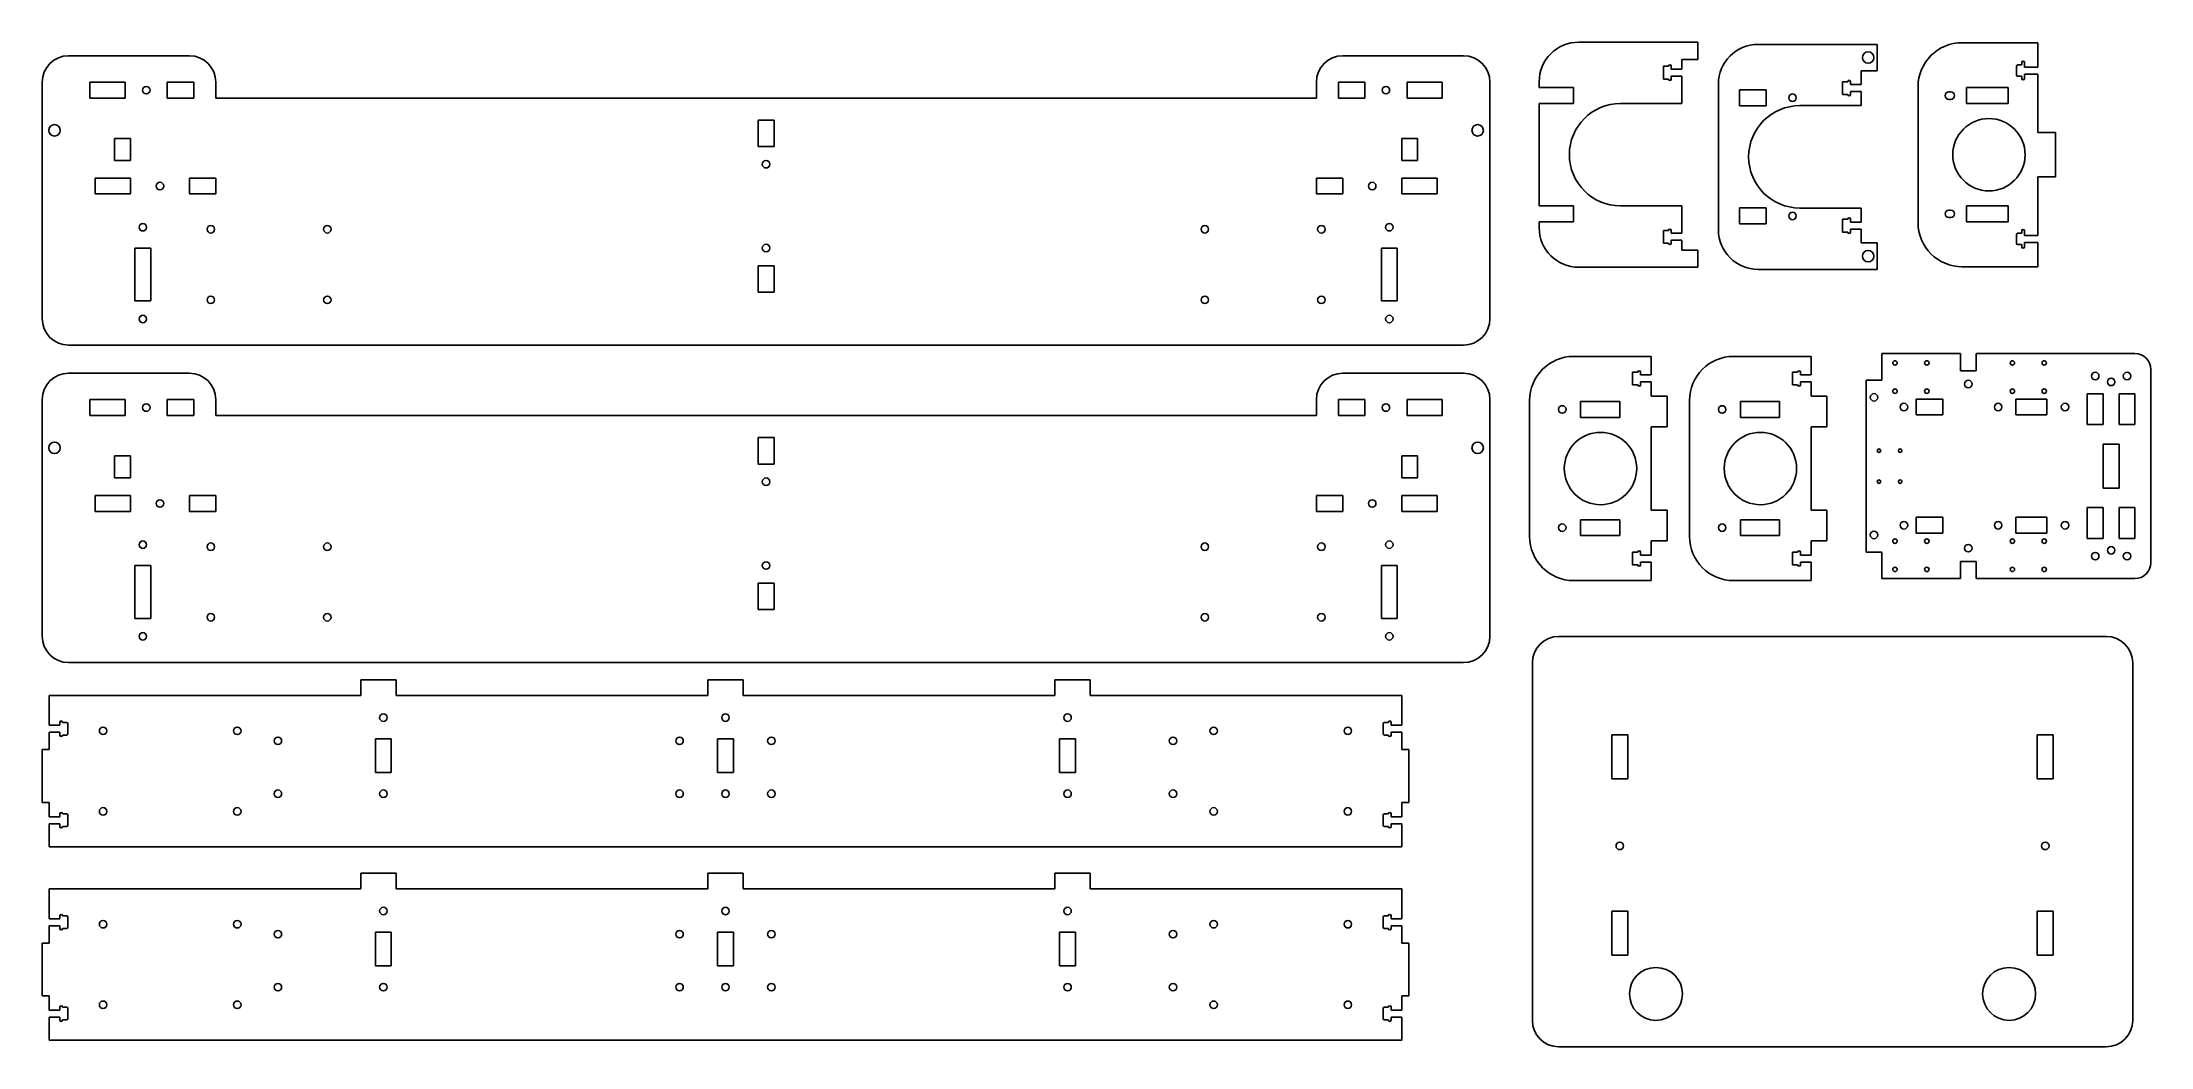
# Model space of a CAD drawing. Extents: x 25 to 2414, y 1349 to 2488.
import ezdxf

# ---------------------------------------------------------------- set-up
doc = ezdxf.new("R2010")
doc.units = 0
doc.layers.get('0').update_dxf_attribs({"color": 253, "linetype": 'CONTINUOUS'})

msp = doc.modelspace()

# ---------------------------------------------------------------- linework, layer by layer
at = {"color": 58}
for p, q in [((1900.4, 2488.1), (1765.7, 2488.1)), ((1900.4, 2468.5), (1900.4, 2488.1)), ((2103.4, 2485.6), (1968.7, 2485.6)), ((2103.4, 2485.6), (2103.4, 2455.6)), ((2199.9, 2487.5), (2285.6, 2487.5)), ((2285.6, 2459.9), (2285.6, 2487.5)), ((55, 2472.7), (191.7, 2472.7)), ((1635, 2472.7), (1498.3, 2472.7)), ((1861.4, 2460.7), (1861.4, 2446.3)), ((1867.2, 2460.7), (1861.4, 2460.7)), ((1870.4, 2457.5), (1870.4, 2460.7)), ((1882.4, 2457.5), (1882.4, 2468.5)), ((1900.4, 2468.5), (1882.4, 2468.5)), ((2261.3, 2460.6), (2261.3, 2451.1)), ((2262.9, 2462.2), (2267.3, 2462.2)), ((2267.3, 2464.9), (2267.3, 2462.2)), ((2270.5, 2459.9), (2270.5, 2464.9)), ((25, 2442.7), (25, 2174.7)), ((119, 2442.7), (79, 2442.7)), ((79, 2442.7), (79, 2424.7)), ((119, 2424.7), (119, 2442.7)), ((196.7, 2442.7), (166.7, 2442.7)), ((166.7, 2442.7), (166.7, 2424.7)), ((196.7, 2424.7), (196.7, 2442.7)), ((221.7, 2442.7), (221.7, 2424.7)), ((1468.3, 2442.7), (1468.3, 2424.7)), ((1493.3, 2424.7), (1493.3, 2442.7)), ((1493.3, 2442.7), (1523.3, 2442.7)), ((1523.3, 2442.7), (1523.3, 2424.7)), ((1571, 2424.7), (1571, 2442.7)), ((1571, 2442.7), (1611, 2442.7)), ((1611, 2442.7), (1611, 2424.7)), ((1665, 2174.7), (1665, 2442.7)), ((1720.7, 2436.6), (1720.7, 2443.1)), ((1720.7, 2436.6), (1759.7, 2436.6)), ((1759.7, 2418.5), (1759.7, 2436.6)), ((1861.4, 2446.3), (1867.2, 2446.3)), ((1882.4, 2457.5), (1870.4, 2457.5)), ((1870.4, 2449.5), (1882.4, 2449.5)), ((1870.4, 2446.3), (1870.4, 2449.5)), ((1882.4, 2418.5), (1882.4, 2449.5)), ((1923.7, 2440.6), (1923.7, 2275.5)), ((2064.4, 2428.9), (2064.4, 2443.3)), ((2064.4, 2443.3), (2070.2, 2443.3)), ((2073.4, 2443.3), (2073.4, 2440.1)), ((2073.4, 2440.1), (2085.4, 2440.1)), ((2085.4, 2455.6), (2085.4, 2440.1)), ((2085.4, 2455.6), (2103.4, 2455.6)), ((2149.9, 2283.5), (2149.9, 2437.5)), ((2204.6, 2436.5), (2204.6, 2418.5)), ((2251.9, 2436.5), (2204.6, 2436.5)), ((2251.9, 2418.5), (2251.9, 2436.5)), ((2267.3, 2449.5), (2262.9, 2449.5)), ((2267.3, 2449.5), (2267.3, 2446.9)), ((2270.5, 2459.9), (2285.6, 2459.9)), ((2270.5, 2446.9), (2270.5, 2451.9)), ((2285.6, 2451.9), (2270.5, 2451.9)), ((2285.6, 2385.5), (2285.6, 2451.9)), ((79, 2424.7), (119, 2424.7)), ((166.7, 2424.7), (196.7, 2424.7)), ((221.7, 2424.7), (1468.3, 2424.7)), ((1523.3, 2424.7), (1493.3, 2424.7)), ((1611, 2424.7), (1571, 2424.7)), ((1759.7, 2418.5), (1720.7, 2418.5)), ((1720.7, 2418.5), (1720.7, 2302.5)), ((1882.4, 2418.5), (1812.9, 2418.5)), ((1947.7, 2415.9), (1947.7, 2434.1)), ((1947.7, 2434.1), (1977.7, 2434.1)), ((1977.7, 2415.9), (1947.7, 2415.9)), ((1977.7, 2434.1), (1977.7, 2415.9)), ((2016, 2416.1), (2085.4, 2416.1)), ((2070.2, 2428.9), (2064.4, 2428.9)), ((2085.4, 2432.1), (2073.4, 2432.1)), ((2073.4, 2432.1), (2073.4, 2428.9)), ((2085.4, 2432.1), (2085.4, 2416.1)), ((2186.9, 2431.7), (2184.9, 2431.7)), ((2184.9, 2423.2), (2186.9, 2423.2)), ((2251.9, 2418.5), (2204.6, 2418.5)), ((836, 2369.7), (836, 2399.7)), ((836, 2399.7), (854, 2399.7)), ((854, 2369.7), (854, 2399.7)), ((107, 2354), (107, 2379)), ((107, 2379), (125, 2379)), ((125, 2379), (125, 2354)), ((854, 2369.7), (836, 2369.7)), ((1565, 2379), (1565, 2354)), ((1583, 2379), (1565, 2379)), ((1583, 2354), (1583, 2379)), ((2285.6, 2385.5), (2305.6, 2385.5)), ((2305.6, 2335.5), (2305.6, 2385.5)), ((125, 2354), (107, 2354)), ((1565, 2354), (1583, 2354)), ((85, 2334), (85, 2316)), ((125, 2334), (85, 2334)), ((125, 2316), (125, 2334)), ((191.7, 2334), (191.7, 2316)), ((221.7, 2334), (191.7, 2334)), ((221.7, 2316), (221.7, 2334)), ((1468.3, 2316), (1468.3, 2334)), ((1468.3, 2334), (1498.3, 2334)), ((1498.3, 2334), (1498.3, 2316)), ((1565, 2316), (1565, 2334)), ((1565, 2334), (1605, 2334)), ((1605, 2334), (1605, 2316)), ((2285.6, 2335.5), (2285.6, 2269.1)), ((2285.6, 2335.5), (2305.6, 2335.5)), ((85, 2316), (125, 2316)), ((191.7, 2316), (221.7, 2316)), ((1498.3, 2316), (1468.3, 2316)), ((1605, 2316), (1565, 2316)), ((1759.7, 2302.5), (1720.7, 2302.5)), ((1759.7, 2302.5), (1759.7, 2284.4)), ((1882.4, 2302.5), (1812.9, 2302.5)), ((1882.4, 2302.5), (1882.4, 2271.5)), ((1947.7, 2300.2), (1947.7, 2282.1)), ((1977.7, 2300.2), (1947.7, 2300.2)), ((1977.7, 2282.1), (1977.7, 2300.2)), ((2016, 2300.1), (2085.4, 2300.1)), ((2085.4, 2284.1), (2085.4, 2300.1)), ((2184.9, 2297.7), (2186.9, 2297.7)), ((2204.6, 2284.5), (2204.6, 2302.5)), ((2251.9, 2302.5), (2204.6, 2302.5)), ((2251.9, 2302.5), (2251.9, 2284.5)), ((1720.7, 2284.4), (1720.7, 2277.9)), ((1720.7, 2284.4), (1759.7, 2284.4)), ((1861.4, 2260.3), (1861.4, 2274.7)), ((1861.4, 2274.7), (1867.2, 2274.7)), ((1870.4, 2274.7), (1870.4, 2271.5)), ((1870.4, 2271.5), (1882.4, 2271.5)), ((1947.7, 2282.1), (1977.7, 2282.1)), ((2070.2, 2287.3), (2064.4, 2287.3)), ((2064.4, 2287.3), (2064.4, 2272.9)), ((2064.4, 2272.9), (2070.2, 2272.9)), ((2073.4, 2284.1), (2073.4, 2287.3)), ((2085.4, 2284.1), (2073.4, 2284.1)), ((2073.4, 2272.9), (2073.4, 2276.1)), ((2073.4, 2276.1), (2085.4, 2276.1)), ((2085.4, 2260.5), (2085.4, 2276.1)), ((2186.9, 2289.2), (2184.9, 2289.2)), ((2251.9, 2284.5), (2204.6, 2284.5)), ((2261.3, 2269.8), (2261.3, 2260.3)), ((2267.3, 2271.4), (2262.9, 2271.4)), ((2267.3, 2274.1), (2267.3, 2271.4)), ((2270.5, 2269.1), (2270.5, 2274.1)), ((130, 2254.7), (130, 2194.7)), ((148, 2254.7), (130, 2254.7)), ((148, 2194.7), (148, 2254.7)), ((1542, 2194.7), (1542, 2254.7)), ((1542, 2254.7), (1560, 2254.7)), ((1560, 2254.7), (1560, 2194.7)), ((1867.2, 2260.3), (1861.4, 2260.3)), ((1882.4, 2263.5), (1870.4, 2263.5)), ((1870.4, 2263.5), (1870.4, 2260.3)), ((1882.4, 2263.5), (1882.4, 2252.5)), ((1900.4, 2252.5), (1882.4, 2252.5)), ((1900.4, 2252.5), (1900.4, 2232.9)), ((2085.4, 2260.5), (2103.4, 2260.5)), ((2103.4, 2230.5), (2103.4, 2260.5)), ((2262.9, 2258.7), (2267.3, 2258.7)), ((2267.3, 2258.7), (2267.3, 2256.1)), ((2285.6, 2269.1), (2270.5, 2269.1)), ((2270.5, 2261.1), (2285.6, 2261.1)), ((2270.5, 2256.1), (2270.5, 2261.1)), ((2285.6, 2261.1), (2285.6, 2233.5)), ((836, 2204.7), (836, 2234.7)), ((836, 2234.7), (854, 2234.7)), ((854, 2204.7), (854, 2234.7)), ((1900.4, 2232.9), (1765.7, 2232.9)), ((2103.4, 2230.5), (1968.7, 2230.5)), ((2199.9, 2233.5), (2285.6, 2233.5)), ((854, 2204.7), (836, 2204.7)), ((130, 2194.7), (148, 2194.7)), ((1560, 2194.7), (1542, 2194.7)), ((1635, 2144.7), (55, 2144.7)), ((1759.9, 2131.9), (1847.6, 2131.9)), ((1847.6, 2110.9), (1847.6, 2131.9)), ((1941, 2131.9), (2028.7, 2131.9)), ((2028.7, 2110.9), (2028.7, 2131.9)), ((2109, 2135.1), (2109, 2105.1)), ((2109, 2135.1), (2197.8, 2135.1)), ((2197.8, 2115.6), (2197.8, 2135.1)), ((2215.8, 2135.1), (2395.6, 2135.1)), ((2215.8, 2135.1), (2215.8, 2115.6)), ((55, 2112.9), (191.7, 2112.9)), ((1635, 2112.9), (1498.3, 2112.9)), ((1826.6, 2114.1), (1826.6, 2099.7)), ((1832.4, 2114.1), (1826.6, 2114.1)), ((1835.6, 2110.9), (1835.6, 2114.1)), ((1847.6, 2110.9), (1835.6, 2110.9)), ((1835.6, 2102.9), (1847.6, 2102.9)), ((1835.6, 2099.7), (1835.6, 2102.9)), ((1847.6, 2086.9), (1847.6, 2102.9)), ((2007.7, 2114.1), (2007.7, 2099.7)), ((2013.5, 2114.1), (2007.7, 2114.1)), ((2016.7, 2110.9), (2016.7, 2114.1)), ((2028.7, 2110.9), (2016.7, 2110.9)), ((2016.7, 2102.9), (2028.7, 2102.9)), ((2016.7, 2099.7), (2016.7, 2102.9)), ((2028.7, 2086.9), (2028.7, 2102.9)), ((2109, 2105.1), (2091, 2105.1)), ((2091, 1910), (2091, 2105.1)), ((2215.8, 2115.6), (2197.8, 2115.6)), ((2413.6, 2117.1), (2413.6, 1898)), ((25, 2082.9), (25, 1814.9)), ((119, 2082.9), (79, 2082.9)), ((79, 2082.9), (79, 2064.9)), ((119, 2064.9), (119, 2082.9)), ((196.7, 2082.9), (166.7, 2082.9)), ((166.7, 2082.9), (166.7, 2064.9)), ((196.7, 2064.9), (196.7, 2082.9)), ((221.7, 2082.9), (221.7, 2064.9)), ((1468.3, 2082.9), (1468.3, 2064.9)), ((1493.3, 2064.9), (1493.3, 2082.9)), ((1493.3, 2082.9), (1523.3, 2082.9)), ((1523.3, 2082.9), (1523.3, 2064.9)), ((1571, 2064.9), (1571, 2082.9)), ((1571, 2082.9), (1611, 2082.9)), ((1611, 2082.9), (1611, 2064.9)), ((1665, 1814.9), (1665, 2082.9)), ((1709.9, 1927.8), (1709.9, 2081.9)), ((1767.6, 2062.8), (1767.6, 2080.8)), ((1767.6, 2080.8), (1811.9, 2080.8)), ((1811.9, 2080.8), (1811.9, 2062.8)), ((1826.6, 2099.7), (1832.4, 2099.7)), ((1847.6, 2086.9), (1865.6, 2086.9)), ((1865.6, 2086.9), (1865.6, 2051.9)), ((1891, 1927.8), (1891, 2081.9)), ((1948.7, 2062.8), (1948.7, 2080.8)), ((1948.7, 2080.8), (1993, 2080.8)), ((1993, 2080.8), (1993, 2062.8)), ((2007.7, 2099.7), (2013.5, 2099.7)), ((2028.7, 2086.9), (2046.7, 2086.9)), ((2046.7, 2086.9), (2046.7, 2051.9)), ((2147.8, 2083.5), (2177.8, 2083.5)), ((2147.8, 2065.5), (2147.8, 2083.5)), ((2177.8, 2083.5), (2177.8, 2065.5)), ((2260.8, 2083.5), (2295.8, 2083.5)), ((2260.8, 2065.5), (2260.8, 2083.5)), ((2295.8, 2083.5), (2295.8, 2065.5)), ((2341.6, 2089.6), (2359.6, 2089.6)), ((2341.6, 2054.6), (2341.6, 2089.6)), ((2359.6, 2089.6), (2359.6, 2054.6)), ((2377.6, 2089.6), (2395.6, 2089.6)), ((2377.6, 2054.6), (2377.6, 2089.6)), ((2395.6, 2089.6), (2395.6, 2054.6)), ((79, 2064.9), (119, 2064.9)), ((166.7, 2064.9), (196.7, 2064.9)), ((221.7, 2064.9), (1468.3, 2064.9)), ((1523.3, 2064.9), (1493.3, 2064.9)), ((1611, 2064.9), (1571, 2064.9)), ((1767.6, 2062.8), (1811.9, 2062.8)), ((1948.7, 2062.8), (1993, 2062.8)), ((2147.8, 2065.5), (2177.8, 2065.5)), ((2260.8, 2065.5), (2295.8, 2065.5)), ((2359.6, 2054.6), (2341.6, 2054.6)), ((2395.6, 2054.6), (2377.6, 2054.6)), ((836, 2009.9), (836, 2039.9)), ((836, 2039.9), (854, 2039.9)), ((854, 2009.9), (854, 2039.9)), ((1847.6, 1957.8), (1847.6, 2051.9)), ((1865.6, 2051.9), (1847.6, 2051.9)), ((2028.7, 1957.8), (2028.7, 2051.9)), ((2046.7, 2051.9), (2028.7, 2051.9)), ((2359.6, 2032.5), (2377.6, 2032.5)), ((2359.6, 1982.5), (2359.6, 2032.5)), ((2377.6, 2032.5), (2377.6, 1982.5)), ((107, 1994.2), (107, 2019.2)), ((107, 2019.2), (125, 2019.2)), ((125, 2019.2), (125, 1994.2)), ((854, 2009.9), (836, 2009.9)), ((1565, 2019.2), (1565, 1994.2)), ((1583, 2019.2), (1565, 2019.2)), ((1583, 1994.2), (1583, 2019.2)), ((125, 1994.2), (107, 1994.2)), ((1565, 1994.2), (1583, 1994.2)), ((2359.6, 1982.5), (2377.6, 1982.5)), ((85, 1974.2), (85, 1956.2)), ((125, 1974.2), (85, 1974.2)), ((125, 1956.2), (125, 1974.2)), ((191.7, 1974.2), (191.7, 1956.2)), ((221.7, 1974.2), (191.7, 1974.2)), ((221.7, 1956.2), (221.7, 1974.2)), ((1468.3, 1956.2), (1468.3, 1974.2)), ((1468.3, 1974.2), (1498.3, 1974.2)), ((1498.3, 1974.2), (1498.3, 1956.2)), ((1565, 1956.2), (1565, 1974.2)), ((1565, 1974.2), (1605, 1974.2)), ((1605, 1974.2), (1605, 1956.2)), ((2341.6, 1960.5), (2341.6, 1925.5)), ((2359.6, 1960.5), (2341.6, 1960.5)), ((2359.6, 1925.5), (2359.6, 1960.5)), ((2377.6, 1960.5), (2377.6, 1925.5)), ((2395.6, 1960.5), (2377.6, 1960.5)), ((2395.6, 1925.5), (2395.6, 1960.5)), ((85, 1956.2), (125, 1956.2)), ((191.7, 1956.2), (221.7, 1956.2)), ((1498.3, 1956.2), (1468.3, 1956.2)), ((1605, 1956.2), (1565, 1956.2)), ((1767.6, 1928.8), (1767.6, 1946.8)), ((1811.9, 1946.8), (1767.6, 1946.8)), ((1811.9, 1946.8), (1811.9, 1928.8)), ((1865.6, 1957.8), (1847.6, 1957.8)), ((1865.6, 1922.8), (1865.6, 1957.8)), ((1948.7, 1928.8), (1948.7, 1946.8)), ((1993, 1946.8), (1948.7, 1946.8)), ((1993, 1946.8), (1993, 1928.8)), ((2046.7, 1957.8), (2028.7, 1957.8)), ((2046.7, 1922.8), (2046.7, 1957.8)), ((2147.8, 1931.5), (2147.8, 1949.5)), ((2177.8, 1949.5), (2147.8, 1949.5)), ((2177.8, 1949.5), (2177.8, 1931.5)), ((2260.8, 1949.5), (2260.8, 1931.5)), ((2260.8, 1949.5), (2295.8, 1949.5)), ((2295.8, 1931.5), (2295.8, 1949.5)), ((1811.9, 1928.8), (1767.6, 1928.8)), ((1847.6, 1922.8), (1847.6, 1906.8)), ((1865.6, 1922.8), (1847.6, 1922.8)), ((1993, 1928.8), (1948.7, 1928.8)), ((2028.7, 1922.8), (2028.7, 1906.8)), ((2046.7, 1922.8), (2028.7, 1922.8)), ((2177.8, 1931.5), (2147.8, 1931.5)), ((2260.8, 1931.5), (2295.8, 1931.5)), ((2341.6, 1925.5), (2359.6, 1925.5)), ((2377.6, 1925.5), (2395.6, 1925.5)), ((130, 1894.9), (130, 1834.9)), ((148, 1894.9), (130, 1894.9)), ((148, 1834.9), (148, 1894.9)), ((1542, 1834.9), (1542, 1894.9)), ((1542, 1894.9), (1560, 1894.9)), ((1560, 1894.9), (1560, 1834.9)), ((1826.6, 1895.6), (1826.6, 1910)), ((1826.6, 1910), (1832.4, 1910)), ((1832.4, 1895.6), (1826.6, 1895.6)), ((1835.6, 1910), (1835.6, 1906.8)), ((1835.6, 1906.8), (1847.6, 1906.8)), ((1847.6, 1898.8), (1835.6, 1898.8)), ((1835.6, 1898.8), (1835.6, 1895.6)), ((1847.6, 1898.8), (1847.6, 1877.8)), ((2007.7, 1895.6), (2007.7, 1910)), ((2007.7, 1910), (2013.5, 1910)), ((2013.5, 1895.6), (2007.7, 1895.6)), ((2016.7, 1910), (2016.7, 1906.8)), ((2016.7, 1906.8), (2028.7, 1906.8)), ((2028.7, 1898.8), (2016.7, 1898.8)), ((2016.7, 1898.8), (2016.7, 1895.6)), ((2028.7, 1898.8), (2028.7, 1877.8)), ((2091, 1910), (2109, 1910)), ((2109, 1910), (2109, 1880)), ((2215.8, 1899.5), (2197.8, 1899.5)), ((2197.8, 1899.5), (2197.8, 1880)), ((2215.8, 1880), (2215.8, 1899.5)), ((836, 1844.9), (836, 1874.9)), ((836, 1874.9), (854, 1874.9)), ((854, 1844.9), (854, 1874.9)), ((1759.9, 1877.8), (1847.6, 1877.8)), ((1941, 1877.8), (2028.7, 1877.8)), ((2109, 1880), (2197.8, 1880)), ((2215.8, 1880), (2395.6, 1880)), ((854, 1844.9), (836, 1844.9)), ((130, 1834.9), (148, 1834.9)), ((1560, 1834.9), (1542, 1834.9)), ((2363, 1814.6), (1743, 1814.6)), ((1635, 1784.9), (55, 1784.9)), ((1713, 1784.6), (1713, 1379.3)), ((2393, 1379.3), (2393, 1784.6)), ((33, 1747.5), (386, 1747.5)), ((33, 1747.5), (33, 1713.9)), ((386, 1765.5), (426, 1765.5)), ((386, 1747.5), (386, 1765.5)), ((426, 1765.5), (426, 1747.5)), ((426, 1747.5), (779, 1747.5)), ((819, 1765.5), (779, 1765.5)), ((779, 1747.5), (779, 1765.5)), ((819, 1747.5), (819, 1765.5)), ((1172, 1747.5), (819, 1747.5)), ((1172, 1765.5), (1172, 1747.5)), ((1212, 1765.5), (1172, 1765.5)), ((1212, 1747.5), (1212, 1765.5)), ((1565, 1747.5), (1212, 1747.5)), ((1565, 1747.5), (1565, 1713.9)), ((33, 1713.9), (45, 1713.9)), ((45, 1705.9), (33, 1705.9)), ((33, 1705.9), (33, 1686.2)), ((45, 1713.9), (45, 1717.1)), ((45, 1702.7), (45, 1705.9)), ((48.2, 1717.1), (52.4, 1717.1)), ((52.4, 1702.7), (48.2, 1702.7)), ((54, 1715.5), (54, 1704.3)), ((402.5, 1660.2), (402.5, 1698.5)), ((402.5, 1698.5), (420.5, 1698.5)), ((420.5, 1698.5), (420.5, 1660.2)), ((790, 1660.2), (790, 1698.5)), ((808, 1698.5), (790, 1698.5)), ((808, 1660.2), (808, 1698.5)), ((1177.5, 1698.5), (1177.5, 1660.2)), ((1195.5, 1698.5), (1177.5, 1698.5)), ((1195.5, 1660.2), (1195.5, 1698.5)), ((1544, 1715.5), (1544, 1704.3)), ((1549.8, 1717.1), (1545.6, 1717.1)), ((1545.6, 1702.7), (1549.8, 1702.7)), ((1553, 1713.9), (1553, 1717.1)), ((1565, 1713.9), (1553, 1713.9)), ((1553, 1705.9), (1565, 1705.9)), ((1553, 1702.7), (1553, 1705.9)), ((1565, 1705.9), (1565, 1686.2)), ((1821, 1703.1), (1803, 1703.1)), ((1803, 1703.1), (1803, 1653.1)), ((1821, 1703.1), (1821, 1653.1)), ((2285, 1653.1), (2285, 1703.1)), ((2303, 1703.1), (2285, 1703.1)), ((2303, 1653.1), (2303, 1703.1)), ((33, 1686.2), (25, 1686.2)), ((25, 1686.2), (25, 1626.2)), ((1565, 1686.2), (1573, 1686.2)), ((1573, 1686.2), (1573, 1626.2)), ((420.5, 1660.2), (402.5, 1660.2)), ((808, 1660.2), (790, 1660.2)), ((1177.5, 1660.2), (1195.5, 1660.2)), ((1803, 1653.1), (1821, 1653.1)), ((2285, 1653.1), (2303, 1653.1)), ((25, 1626.2), (33, 1626.2)), ((33, 1626.2), (33, 1610.2)), ((1565, 1626.2), (1565, 1610.2)), ((1573, 1626.2), (1565, 1626.2)), ((33, 1610.2), (45, 1610.2)), ((33, 1602.2), (33, 1576.2)), ((45, 1602.2), (33, 1602.2)), ((45, 1610.2), (45, 1613.4)), ((45, 1599), (45, 1602.2)), ((48.2, 1613.4), (52.4, 1613.4)), ((54, 1611.8), (54, 1600.6)), ((1544, 1611.8), (1544, 1600.6)), ((1549.8, 1613.4), (1545.6, 1613.4)), ((1553, 1610.2), (1553, 1613.4)), ((1565, 1610.2), (1553, 1610.2)), ((1553, 1602.2), (1565, 1602.2)), ((1553, 1599), (1553, 1602.2)), ((1565, 1602.2), (1565, 1576.2)), ((52.4, 1599), (48.2, 1599)), ((1545.6, 1599), (1549.8, 1599)), ((1565, 1576.2), (33, 1576.2)), ((386, 1546.3), (426, 1546.3)), ((386, 1528.3), (386, 1546.3)), ((426, 1546.3), (426, 1528.3)), ((819, 1546.3), (779, 1546.3)), ((779, 1528.3), (779, 1546.3)), ((819, 1528.3), (819, 1546.3)), ((1172, 1546.3), (1172, 1528.3)), ((1212, 1546.3), (1172, 1546.3)), ((1212, 1528.3), (1212, 1546.3)), ((33, 1528.3), (386, 1528.3)), ((33, 1528.3), (33, 1494.6)), ((426, 1528.3), (779, 1528.3)), ((1172, 1528.3), (819, 1528.3)), ((1565, 1528.3), (1212, 1528.3)), ((1565, 1528.3), (1565, 1494.6)), ((33, 1494.6), (45, 1494.6)), ((45, 1486.6), (33, 1486.6)), ((33, 1486.6), (33, 1467)), ((45, 1494.6), (45, 1497.8)), ((45, 1483.4), (45, 1486.6)), ((48.2, 1497.8), (52.4, 1497.8)), ((52.4, 1483.4), (48.2, 1483.4)), ((54, 1496.2), (54, 1485)), ((1544, 1496.2), (1544, 1485)), ((1549.8, 1497.8), (1545.6, 1497.8)), ((1545.6, 1483.4), (1549.8, 1483.4)), ((1553, 1494.6), (1553, 1497.8)), ((1565, 1494.6), (1553, 1494.6)), ((1553, 1486.6), (1565, 1486.6)), ((1553, 1483.4), (1553, 1486.6)), ((1565, 1486.6), (1565, 1467)), ((1821, 1503.1), (1803, 1503.1)), ((1803, 1503.1), (1803, 1453.1)), ((1821, 1503.1), (1821, 1453.1)), ((2285, 1453.1), (2285, 1503.1)), ((2303, 1503.1), (2285, 1503.1)), ((2303, 1453.1), (2303, 1503.1)), ((33, 1467), (25, 1467)), ((25, 1467), (25, 1407)), ((402.5, 1441), (402.5, 1479.3)), ((402.5, 1479.3), (420.5, 1479.3)), ((420.5, 1479.3), (420.5, 1441)), ((790, 1441), (790, 1479.3)), ((808, 1479.3), (790, 1479.3)), ((808, 1441), (808, 1479.3)), ((1177.5, 1479.3), (1177.5, 1441)), ((1195.5, 1479.3), (1177.5, 1479.3)), ((1195.5, 1441), (1195.5, 1479.3)), ((1565, 1467), (1573, 1467)), ((1573, 1467), (1573, 1407)), ((420.5, 1441), (402.5, 1441)), ((808, 1441), (790, 1441)), ((1177.5, 1441), (1195.5, 1441)), ((1803, 1453.1), (1821, 1453.1)), ((2285, 1453.1), (2303, 1453.1)), ((25, 1407), (33, 1407)), ((33, 1407), (33, 1391)), ((33, 1391), (45, 1391)), ((45, 1391), (45, 1394.2)), ((48.2, 1394.2), (52.4, 1394.2)), ((54, 1392.6), (54, 1381.4)), ((1544, 1392.6), (1544, 1381.4)), ((1549.8, 1394.2), (1545.6, 1394.2)), ((1553, 1391), (1553, 1394.2)), ((1565, 1391), (1553, 1391)), ((1565, 1407), (1565, 1391)), ((1573, 1407), (1565, 1407)), ((33, 1383), (33, 1357)), ((45, 1383), (33, 1383)), ((45, 1379.8), (45, 1383)), ((52.4, 1379.8), (48.2, 1379.8)), ((1545.6, 1379.8), (1549.8, 1379.8)), ((1553, 1383), (1565, 1383)), ((1553, 1379.8), (1553, 1383)), ((1565, 1383), (1565, 1357)), ((1565, 1357), (33, 1357)), ((1743, 1349.3), (2363, 1349.3))]:
    msp.add_line(p, q, dxfattribs=at)
at = {"color": 58, "extrusion": (-5.74087e-15, 6.42718e-15, -1)}
msp.add_circle((-2093.4, 2470.6), 6.5, dxfattribs=at)
at = {"color": 58}
for centre, radius in [((142.9, 2433.7), 4.25), ((39, 2388.1), 6.5), ((2230.2, 2360.5), 41), ((158.4, 2325), 4.25), ((139, 2278.3), 4.25), ((216, 2276), 4.25), ((348, 2276), 4.25), ((845, 2254.7), 4.25), ((2093.4, 2245.5), 6.5), ((139, 2174.3), 4.25), ((2123.8, 2124.5), 2.5), ((2159.8, 2124.5), 2.5), ((2256.8, 2124.5), 2.5), ((2292.8, 2124.5), 2.5), ((142.9, 2073.9), 4.25), ((2123.8, 2092.5), 2.5), ((2159.8, 2092.5), 2.5), ((2256.8, 2092.5), 2.5), ((2292.8, 2092.5), 2.5), ((1746.9, 2071.8), 4.25), ((1928, 2071.8), 4.25), ((39, 2028.3), 6.5), ((1790.2, 2004.8), 41), ((1971.3, 2004.8), 41), ((2105.6, 1990), 2), ((2129.6, 1990), 2), ((158.4, 1965.2), 4.25), ((1746.9, 1937.8), 4.25), ((1928, 1937.8), 4.25), ((2240.6, 1940.5), 4.25), ((2316.4, 1940.5), 4.25), ((139, 1918.5), 4.25), ((216, 1916.2), 4.25), ((348, 1916.2), 4.25), ((2206.8, 1914.5), 4.25), ((845, 1894.9), 4.25), ((2350.6, 1905.5), 4.25), ((2386.6, 1905.5), 4.25), ((139, 1814.6), 4.25), ((411.5, 1722.5), 4.25), ((799, 1722.5), 4.25), ((94, 1707.5), 4.25), ((246, 1707.5), 4.25), ((292, 1696.2), 4.25), ((747, 1696.2), 4.25), ((851, 1696.2), 4.25), ((1306, 1696.2), 4.25), ((292, 1636.2), 4.25), ((411.5, 1636.2), 4.25), ((747, 1636.2), 4.25), ((851, 1636.2), 4.25), ((1306, 1636.2), 4.25), ((94, 1616.2), 4.25), ((246, 1616.2), 4.25), ((1812, 1577.1), 4.25), ((2294, 1577.1), 4.25), ((411.5, 1503.3), 4.25), ((799, 1503.3), 4.25), ((94, 1488.3), 4.25), ((246, 1488.3), 4.25), ((292, 1477), 4.25), ((747, 1477), 4.25), ((851, 1477), 4.25), ((1306, 1477), 4.25), ((292, 1417), 4.25), ((411.5, 1417), 4.25), ((747, 1417), 4.25), ((851, 1417), 4.25), ((1306, 1417), 4.25), ((94, 1397), 4.25), ((246, 1397), 4.25)]:
    msp.add_circle(centre, radius, dxfattribs=at)
at = {"color": 58, "extrusion": (-1.0511e-16, -3.23109e-15, -1)}
for centre in [(-1547.1, 2433.7), (-845, 2349.7), (-1531.6, 2325), (-1342, 2276), (-1474, 2276), (-1551, 2278.3), (-216, 2196), (-348, 2196), (-1342, 2196), (-1474, 2196), (-1551, 2174.3), (-1547.1, 2073.9), (-845, 1989.9), (-1531.6, 1965.2), (-1342, 1916.2), (-1474, 1916.2), (-1551, 1918.5), (-216, 1836.2), (-348, 1836.2), (-1342, 1836.2), (-1474, 1836.2), (-1551, 1814.6)]:
    msp.add_circle(centre, 4.25, dxfattribs=at)
at = {"color": 58, "extrusion": (-3.27155e-16, 6.42718e-15, -1)}
for centre in [(-2007.7, 2425.1), (-2007.7, 2291.1)]:
    msp.add_circle(centre, 4.25, dxfattribs=at)
at = {"color": 58, "extrusion": (-1.0511e-16, 4.06412e-16, -1)}
for centre in [(-1651, 2388.1), (-1651, 2028.3)]:
    msp.add_circle(centre, 6.5, dxfattribs=at)
at = {"color": 58, "extrusion": (-1.6634e-16, 6.12303e-17, -1)}
for centre, radius in [((-2206.8, 2100.6), 4.25), ((-2350.6, 2109.6), 4.25), ((-2368.6, 2103), 4.25), ((-2386.6, 2109.6), 4.25), ((-2100, 2085.5), 4.25), ((-2133.9, 2074.5), 4.25), ((-2240.6, 2074.5), 4.25), ((-2316.4, 2074.5), 4.25), ((-2133.9, 1940.5), 4.25), ((-2100, 1929.5), 4.25), ((-2123.8, 1922.5), 2.5), ((-2159.8, 1922.5), 2.5), ((-2256.8, 1922.5), 2.5), ((-2292.8, 1922.5), 2.5), ((-2368.6, 1912.1), 4.25), ((-2123.8, 1890.5), 2.5), ((-2159.8, 1890.5), 2.5), ((-2256.8, 1890.5), 2.5), ((-2292.8, 1890.5), 2.5)]:
    msp.add_circle(centre, radius, dxfattribs=at)
at = {"color": 58, "extrusion": (-1.6634e-16, -1.64103e-14, -1)}
msp.add_circle((-2105.6, 2025), 2, dxfattribs=at)
at = {"color": 58, "extrusion": (-1.6634e-16, -1.63849e-14, -1)}
msp.add_circle((-2129.6, 2025), 2, dxfattribs=at)
at = {"color": 58, "extrusion": (-1.0511e-16, -2.83275e-16, -1)}
for centre in [(-1186.5, 1722.5), (-1352, 1707.5), (-1504, 1707.5), (-799, 1636.2), (-1186.5, 1636.2), (-1352, 1616.2), (-1504, 1616.2), (-1186.5, 1503.3), (-1352, 1488.3), (-1504, 1488.3), (-799, 1417), (-1186.5, 1417), (-1352, 1397), (-1504, 1397)]:
    msp.add_circle(centre, 4.25, dxfattribs=at)
at = {"color": 58, "extrusion": (-1.35907e-16, 4.41327e-31, -1)}
for centre in [(-1853, 1409.3), (-2253, 1409.3)]:
    msp.add_circle(centre, 30, dxfattribs=at)
at = {"color": 58}
for centre, radius, start, end in [((1765.7, 2443.1), 45, 90, 180), ((1968.7, 2440.6), 45, 90, 180), ((2199.9, 2437.5), 50, 90, 180), ((55, 2442.7), 30, 90, 180), ((191.7, 2442.7), 30, 360, 90), ((1498.3, 2442.7), 30, 90, 180), ((1635, 2442.7), 30, 360, 90), ((1868.8, 2460.7), 1.6, 360, 180), ((2262.9, 2460.6), 1.6, 90, 180), ((2268.9, 2464.9), 1.6, 360, 180), ((1868.8, 2446.3), 1.6, 180, 360), ((2071.8, 2443.3), 1.6, 0, 180), ((2262.9, 2451.1), 1.6, 180, 270), ((2268.9, 2446.9), 1.6, 180, 360), ((1812.9, 2360.5), 58, 90, 270), ((2016, 2358.1), 58, 90, 270), ((2071.8, 2428.9), 1.6, 180, 0), ((2184.9, 2427.5), 4.25, 90, 270), ((2186.9, 2427.5), 4.25, 270, 90), ((2184.9, 2293.5), 4.25, 90, 270), ((2186.9, 2293.5), 4.25, 270, 90), ((1765.7, 2277.9), 45, 180, 270), ((1868.8, 2274.7), 1.6, 360, 180), ((1968.7, 2275.5), 45, 180, 270), ((2071.8, 2287.3), 1.6, 360, 180), ((2071.8, 2272.9), 1.6, 180, 360), ((2199.9, 2283.5), 50, 180, 270), ((2262.9, 2269.8), 1.6, 90, 180), ((2268.9, 2274.1), 1.6, 360, 180), ((1868.8, 2260.3), 1.6, 180, 360), ((2262.9, 2260.3), 1.6, 180, 270), ((2268.9, 2256.1), 1.6, 180, 360), ((55, 2174.7), 30, 180, 270), ((1635, 2174.7), 30, 270, 360), ((1759.9, 2081.9), 50, 90, 180), ((1941, 2081.9), 50, 90, 180), ((2395.6, 2117.1), 18, 0, 90), ((55, 2082.9), 30, 90, 180), ((191.7, 2082.9), 30, 360, 90), ((1498.3, 2082.9), 30, 90, 180), ((1635, 2082.9), 30, 360, 90), ((1834, 2114.1), 1.6, 360, 180), ((2015.1, 2114.1), 1.6, 360, 180), ((1834, 2099.7), 1.6, 180, 360), ((2015.1, 2099.7), 1.6, 180, 360), ((1759.9, 1927.8), 50, 180, 270), ((1834, 1910), 1.6, 360, 180), ((1941, 1927.8), 50, 180, 270), ((2015.1, 1910), 1.6, 360, 180), ((1834, 1895.6), 1.6, 180, 360), ((2015.1, 1895.6), 1.6, 180, 360), ((2395.6, 1898), 18, 270, 0), ((55, 1814.9), 30, 180, 270), ((1635, 1814.9), 30, 270, 360), ((1743, 1784.6), 30, 90, 180), ((2363, 1784.6), 30, 360, 90), ((46.6, 1717.1), 1.6, 0, 180), ((46.6, 1702.7), 1.6, 180, 360), ((52.4, 1715.5), 1.6, 0, 90), ((52.4, 1704.3), 1.6, 270, 360), ((1545.6, 1715.5), 1.6, 90, 180), ((1545.6, 1704.3), 1.6, 180, 270), ((1551.4, 1717.1), 1.6, 360, 180), ((1551.4, 1702.7), 1.6, 180, 360), ((46.6, 1613.4), 1.6, 0, 180), ((52.4, 1611.8), 1.6, 0, 90), ((52.4, 1600.6), 1.6, 270, 360), ((1545.6, 1611.8), 1.6, 90, 180), ((1545.6, 1600.6), 1.6, 180, 270), ((1551.4, 1613.4), 1.6, 360, 180), ((46.6, 1599), 1.6, 180, 360), ((1551.4, 1599), 1.6, 180, 360), ((46.6, 1497.8), 1.6, 0, 180), ((46.6, 1483.4), 1.6, 180, 360), ((52.4, 1496.2), 1.6, 0, 90), ((52.4, 1485), 1.6, 270, 360), ((1545.6, 1496.2), 1.6, 90, 180), ((1545.6, 1485), 1.6, 180, 270), ((1551.4, 1497.8), 1.6, 360, 180), ((1551.4, 1483.4), 1.6, 180, 360), ((46.6, 1394.2), 1.6, 0, 180), ((52.4, 1392.6), 1.6, 0, 90), ((1545.6, 1392.6), 1.6, 90, 180), ((1551.4, 1394.2), 1.6, 360, 180), ((46.6, 1379.8), 1.6, 180, 360), ((52.4, 1381.4), 1.6, 270, 360), ((1545.6, 1381.4), 1.6, 180, 270), ((1551.4, 1379.8), 1.6, 180, 360), ((1743, 1379.3), 30, 180, 270), ((2363, 1379.3), 30, 270, 360)]:
    msp.add_arc(centre, radius, start, end, dxfattribs=at)

doc.saveas('drawing.dxf')
